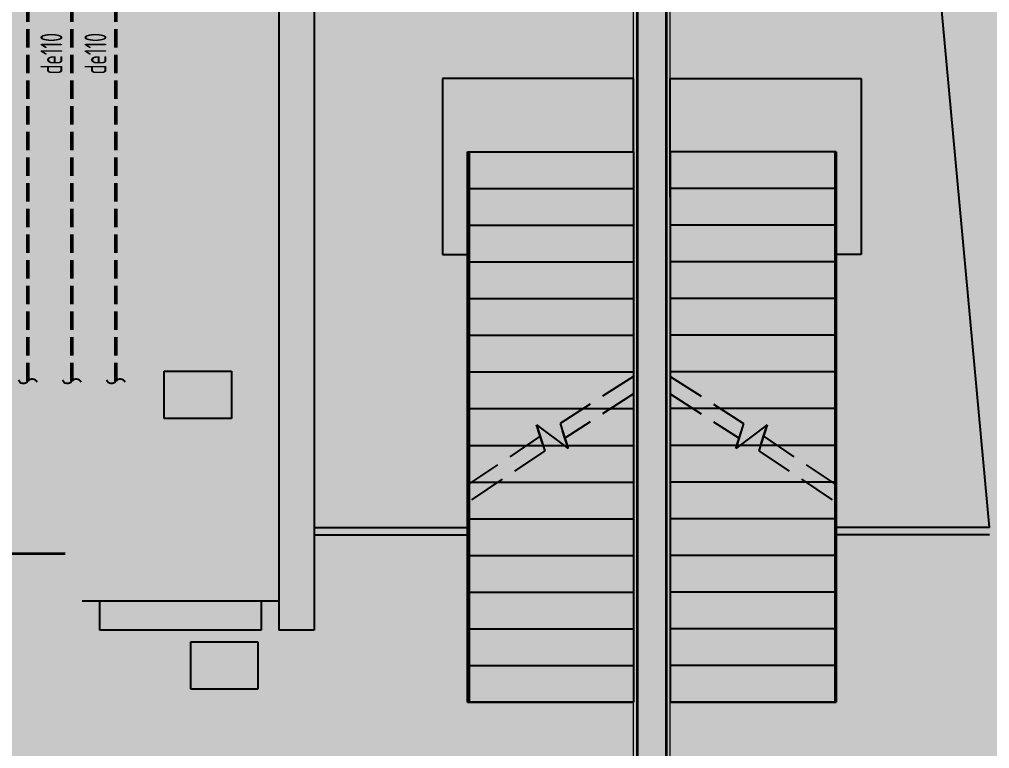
# Model space of a CAD drawing. Header units: inches. Extents: x 143994 to 247866, y 243815 to 272761.
# Drawn here: x 233331 to 239938, y 254920 to 259888 of the extents above; entities that cross this region are included whole.
import ezdxf

# ---------------------------------------------------------------- set-up
doc = ezdxf.new("R2010")
doc.units = ezdxf.units.IN
doc.header["$LTSCALE"] = 1000
doc.header["$MEASUREMENT"] = 0
doc.linetypes.add('DASH', pattern=[0.35, 0.25, -0.1])
doc.linetypes.add('HIDDEN', pattern=[0.375, 0.25, -0.125])
doc.layers.get('DEFPOINTS').update_dxf_attribs({"color": 62})
for name, color, linetype in [('0-建筑1F', 127, 'Continuous'), ('0-建筑2F', 127, 'Continuous'), ('00污水标注', 130, 'Continuous'), ('A-stair', 1, 'Continuous'), ('I-finish', 8, 'Continuous'), ('PUB_TEXT', 7, 'Continuous'), ('STAIR', 142, 'Continuous')]:
    doc.layers.add(name, color=color, linetype=linetype)
for name, color, linetype, lineweight in [('00污水管', 120, 'DASH', 50), ('A-Wall', 254, 'Continuous', 35), ('W-保温层', 8, 'Continuous', 13)]:
    doc.layers.add(name, color=color, linetype=linetype, lineweight=lineweight)
doc.styles.add('ECADI', font='hzs.shx', dxfattribs={"width": 0.7, "bigfont": 'hztxt.shx'})

# ---------------------------------------------------------------- blocks, each defined once
blk = doc.blocks.new('144')
at = {"layer": 'A-Wall', "color": 127}
for p, q in [((652986.9, -378610.3), (652986.9, -390150.3)), ((653186.9, -390150.3), (653186.9, -378610.3))]:
    blk.add_line(p, q, dxfattribs=at)
at = {"layer": 'PUB_TEXT', "color": 127}
for p, q in [((649764.9, -382664.5), (650223.2, -382664.5)), ((649764.9, -382988.3), (649764.9, -382664.5)), ((650223.2, -382664.5), (650223.2, -382988.3)), ((650223.2, -382988.3), (649764.9, -382988.3))]:
    blk.add_line(p, q, dxfattribs=at)
at = {"layer": 'STAIR', "color": 127}
for p, q in [((652961.9, -380670.3), (651661.9, -380670.3)), ((651661.9, -380670.3), (651661.9, -381870.3)), ((652961.9, -381170.3), (652961.9, -380670.3)), ((653211.9, -380670.3), (654511.9, -380670.3)), ((653211.9, -381170.3), (653211.9, -380670.3)), ((654511.9, -380670.3), (654511.9, -381870.3)), ((651831.9, -381170.3), (651831.9, -383440.1)), ((651831.9, -383440.1), (651831.9, -381170.3)), ((651831.9, -381170.3), (652961.9, -381170.3)), ((651831.9, -383440.1), (651831.9, -381170.3)), ((651831.9, -381170.3), (652961.9, -381170.3)), ((651841.9, -381170.3), (651841.9, -383433.7)), ((652961.9, -381170.3), (652961.9, -382700.8)), ((652961.9, -381170.3), (652961.9, -382700.8)), ((654341.9, -381170.3), (653211.9, -381170.3)), ((653211.9, -381170.3), (653211.9, -382700.8)), ((654341.9, -381170.3), (653211.9, -381170.3)), ((653211.9, -381170.3), (653211.9, -382700.8)), ((654331.9, -381170.3), (654331.9, -383433.7)), ((654341.9, -381170.3), (654341.9, -383440.1)), ((654341.9, -383440.1), (654341.9, -381170.3)), ((654341.9, -383440.1), (654341.9, -381170.3)), ((651841.9, -381420.3), (652961.9, -381420.3)), ((654331.9, -381420.3), (653211.9, -381420.3)), ((651841.9, -381670.3), (652961.9, -381670.3)), ((654331.9, -381670.3), (653211.9, -381670.3)), ((651661.9, -381870.3), (651831.9, -381870.3)), ((654511.9, -381870.3), (654341.9, -381870.3)), ((651841.9, -381920.3), (652961.9, -381920.3)), ((654331.9, -381920.3), (653211.9, -381920.3)), ((651841.9, -382170.3), (652961.9, -382170.3)), ((654331.9, -382170.3), (653211.9, -382170.3)), ((651841.9, -382420.3), (652961.9, -382420.3)), ((654331.9, -382420.3), (653211.9, -382420.3)), ((651841.9, -382670.3), (652961.9, -382670.3)), ((654331.9, -382670.3), (653211.9, -382670.3)), ((651841.9, -382920.3), (652620.6, -382920.3)), ((652805.5, -382920.3), (652961.9, -382920.3)), ((653368.3, -382920.3), (653211.9, -382920.3)), ((654331.9, -382920.3), (653553.3, -382920.3)), ((652343.1, -383158.1), (652302, -383029.5)), ((652302, -383029.5), (652516.1, -383192.3)), ((652516.1, -383192.3), (652477.5, -383071.7)), ((653871.8, -383029.5), (653657.8, -383192.3)), ((653657.8, -383192.3), (653696.4, -383071.7)), ((653830.7, -383158.1), (653871.8, -383029.5)), ((651841.9, -383170.3), (652231.7, -383170.3)), ((654331.9, -383170.3), (653942.2, -383170.3)), ((651841.9, -383420.3), (651862.8, -383420.3)), ((654331.9, -383420.3), (654311.1, -383420.3))]:
    blk.add_line(p, q, dxfattribs=at)
at = {"layer": 'STAIR', "color": 127, "linetype": 'DASH'}
for p, q in [((652961.9, -382700.8), (652461.7, -383022.4)), ((653211.9, -382700.8), (653712.1, -383022.4)), ((652961.9, -382819.7), (652493.3, -383121)), ((652961.9, -382819.7), (652961.9, -384920.3)), ((652961.9, -382819.7), (652961.9, -384920.3)), ((653211.9, -382819.7), (653680.6, -383121)), ((653211.9, -382819.7), (653211.9, -384920.3)), ((653211.9, -382819.7), (653211.9, -384920.3)), ((652302, -383029.5), (652358.9, -383207.4)), ((652461.7, -383022.4), (652516.1, -383192.3)), ((653712.1, -383022.4), (653657.8, -383192.3)), ((653871.8, -383029.5), (653814.9, -383207.4)), ((652327.4, -383108.8), (651831.9, -383440.1)), ((653846.5, -383108.8), (654341.9, -383440.1)), ((652347, -383170.3), (652961.9, -383170.3)), ((653826.8, -383170.3), (653211.9, -383170.3)), ((652358.9, -383207.4), (651831.9, -383559)), ((653814.9, -383207.4), (654341.9, -383559)), ((652027.7, -383420.3), (652961.9, -383420.3)), ((654146.1, -383420.3), (653211.9, -383420.3)), ((651831.9, -383559), (651831.9, -384920.3)), ((651831.9, -384920.3), (651831.9, -383559)), ((651831.9, -384920.3), (651831.9, -383559)), ((651841.9, -383552.6), (651841.9, -384920.3)), ((654331.9, -383552.6), (654331.9, -384920.3)), ((654341.9, -383559), (654341.9, -384920.3)), ((654341.9, -384920.3), (654341.9, -383559)), ((654341.9, -384920.3), (654341.9, -383559)), ((651841.9, -383670.3), (652961.9, -383670.3)), ((654331.9, -383670.3), (653211.9, -383670.3)), ((651841.9, -383920.3), (652961.9, -383920.3)), ((654331.9, -383920.3), (653211.9, -383920.3)), ((651841.9, -384170.3), (652961.9, -384170.3)), ((654331.9, -384170.3), (653211.9, -384170.3)), ((651841.9, -384420.3), (652961.9, -384420.3)), ((654331.9, -384420.3), (653211.9, -384420.3)), ((651841.9, -384670.3), (652961.9, -384670.3)), ((654331.9, -384670.3), (653211.9, -384670.3)), ((651831.9, -384920.3), (652961.9, -384920.3)), ((652961.9, -384920.3), (651831.9, -384920.3)), ((652961.9, -384920.3), (651831.9, -384920.3)), ((654341.9, -384920.3), (653211.9, -384920.3)), ((653211.9, -384920.3), (654341.9, -384920.3)), ((653211.9, -384920.3), (654341.9, -384920.3))]:
    blk.add_line(p, q, dxfattribs=at)
at = {"layer": 'W-保温层', "color": 127}
for p, q in [((652961.9, -390150.3), (652961.9, -378610.3)), ((653211.9, -390150.3), (653211.9, -378610.3))]:
    blk.add_line(p, q, dxfattribs=at)
blk = doc.blocks.new('1442323')
at = {"layer": 'A-stair', "color": 127, "linetype": 'HIDDEN', "ltscale": 15}
for p, q in [((691376.9, -384519.5), (691376.9, -384319.5)), ((692476.9, -384319.5), (692476.9, -384519.5)), ((692476.9, -384519.5), (691376.9, -384519.5))]:
    blk.add_line(p, q, dxfattribs=at)
at = {"layer": 'A-Wall', "color": 127}
for p, q in [((695036.9, -378699.3), (695036.9, -390239.3)), ((695236.9, -390239.3), (695236.9, -378699.3)), ((691141.9, -383999.3), (690236.9, -383999.3))]:
    blk.add_line(p, q, dxfattribs=at)
at = {"layer": 'I-finish', "color": 127}
for p, q in [((697436.9, -383819.3), (696994.3, -379018.8)), ((692836.9, -379348.5), (692836.9, -384519.5)), ((692596.9, -379589.3), (692596.9, -384519.5)), ((692836.9, -383819.3), (693886.9, -383819.3)), ((697436.9, -383819.3), (696391.9, -383819.3)), ((692836.9, -383869.3), (693886.9, -383869.3)), ((697436.9, -383869.3), (696391.9, -383869.3)), ((691256.9, -384319.5), (692596.9, -384319.5)), ((692836.9, -384519.5), (692596.9, -384519.5))]:
    blk.add_line(p, q, dxfattribs=at)
at = {"layer": 'PUB_TEXT', "color": 127}
for p, q in [((691996.4, -384597.3), (692454.7, -384597.3)), ((691996.4, -384921), (691996.4, -384597.3)), ((692454.7, -384597.3), (692454.7, -384921)), ((692454.7, -384921), (691996.4, -384921))]:
    blk.add_line(p, q, dxfattribs=at)
at = {"layer": 'STAIR', "color": 127}
for p, q in [((695011.9, -380759.3), (693711.9, -380759.3)), ((693711.9, -380759.3), (693711.9, -381959.3)), ((695261.9, -380759.3), (696561.9, -380759.3)), ((696561.9, -380759.3), (696561.9, -381959.3)), ((695261.9, -381569.3), (695261.9, -381069.3)), ((693881.9, -381259.3), (693881.9, -385009.3)), ((693881.9, -381259.3), (695011.9, -381259.3)), ((693881.9, -385009.3), (693881.9, -381259.3)), ((693881.9, -381259.3), (695011.9, -381259.3)), ((693881.9, -385009.3), (693881.9, -381259.3)), ((693891.9, -381259.3), (693891.9, -385009.3)), ((695011.9, -381259.3), (695011.9, -385009.3)), ((695011.9, -381259.3), (695011.9, -385009.3)), ((696391.9, -381259.3), (695261.9, -381259.3)), ((695261.9, -381259.3), (695261.9, -385009.3)), ((696391.9, -381259.3), (695261.9, -381259.3)), ((695261.9, -381259.3), (695261.9, -385009.3)), ((696381.9, -381259.3), (696381.9, -385009.3)), ((696391.9, -381259.3), (696391.9, -385009.3)), ((696391.9, -385009.3), (696391.9, -381259.3)), ((696391.9, -385009.3), (696391.9, -381259.3)), ((693891.9, -381509.3), (695011.9, -381509.3)), ((696381.9, -381509.3), (695261.9, -381509.3)), ((693891.9, -381759.3), (695011.9, -381759.3)), ((696381.9, -381759.3), (695261.9, -381759.3)), ((693711.9, -381959.3), (693881.9, -381959.3)), ((693891.9, -382009.3), (695011.9, -382009.3)), ((696381.9, -382009.3), (695261.9, -382009.3)), ((696561.9, -381959.3), (696391.9, -381959.3)), ((693891.9, -382259.3), (695011.9, -382259.3)), ((696381.9, -382259.3), (695261.9, -382259.3)), ((693891.9, -382509.3), (695011.9, -382509.3)), ((696381.9, -382509.3), (695261.9, -382509.3)), ((693891.9, -382759.3), (695011.9, -382759.3)), ((696381.9, -382759.3), (695261.9, -382759.3)), ((693891.9, -383009.3), (695011.9, -383009.3)), ((696381.9, -383009.3), (695261.9, -383009.3)), ((693891.9, -383259.3), (695011.9, -383259.3)), ((696381.9, -383259.3), (695261.9, -383259.3)), ((693891.9, -383509.3), (695011.9, -383509.3)), ((696381.9, -383509.3), (695261.9, -383509.3)), ((693891.9, -383759.3), (695011.9, -383759.3)), ((696381.9, -383759.3), (695261.9, -383759.3)), ((693891.9, -384009.3), (695011.9, -384009.3)), ((696381.9, -384009.3), (695261.9, -384009.3)), ((693891.9, -384259.3), (695011.9, -384259.3)), ((696381.9, -384259.3), (695261.9, -384259.3)), ((693891.9, -384509.3), (695011.9, -384509.3)), ((696381.9, -384509.3), (695261.9, -384509.3)), ((693891.9, -384759.3), (695011.9, -384759.3)), ((696381.9, -384759.3), (695261.9, -384759.3)), ((693881.9, -385009.3), (695011.9, -385009.3)), ((695011.9, -385009.3), (693881.9, -385009.3)), ((695011.9, -385009.3), (693881.9, -385009.3)), ((696391.9, -385009.3), (695261.9, -385009.3)), ((695261.9, -385009.3), (696391.9, -385009.3)), ((695261.9, -385009.3), (696391.9, -385009.3))]:
    blk.add_line(p, q, dxfattribs=at)
at = {"layer": 'W-保温层', "color": 127}
for p, q in [((695011.9, -390239.3), (695011.9, -378699.3)), ((695261.9, -390239.3), (695261.9, -378699.3))]:
    blk.add_line(p, q, dxfattribs=at)

msp = doc.modelspace()

# ---------------------------------------------------------------- hatches: boundary and pattern name
at = {"layer": 'DEFPOINTS'}
h = msp.add_hatch(dxfattribs=at)
h.set_pattern_fill('ANSI31', color=250)
h.set_pattern_definition([(45, (0, 0), (-1.122532015, 1.122532015), [])])
h.paths.add_polyline_path([(247866.03, 243814.78), (223286.02, 243814.78), (223286.02, 270814.78), (247866.03, 270814.78)])

# ---------------------------------------------------------------- linework, layer by layer
at = {"layer": '00污水标注'}
for points in [[(233452.36, 257416.53, 0.5751829), (233388.14, 257422.45, -0.6047455), (233323.94, 257431.21, -16.9248276)], [(233752.36, 257416.53, 0.5751829), (233688.14, 257422.45, -0.6047455), (233623.94, 257431.21, -16.9248276)], [(234052.36, 257416.53, 0.5751829), (233988.14, 257422.45, -0.6047455), (233923.94, 257431.21, -16.9248276)]]:
    msp.add_lwpolyline(points, format="xyb", dxfattribs=at)
at = {"layer": '00污水管', "ltscale": 0.5}
for p, q in [((233388.14, 257422.45), (233388.14, 262051.65)), ((233688.14, 257422.45), (233688.14, 262051.65)), ((233988.14, 257422.45), (233988.14, 262051.65))]:
    msp.add_line(p, q, dxfattribs=at)

# ---------------------------------------------------------------- block references
at = {"layer": '0-建筑1F'}
msp.add_blockref('144', (-415448.72, 640156.38), dxfattribs=at)
at = {"layer": '0-建筑2F'}
msp.add_blockref('1442323', (-457498.72, 640245.41), dxfattribs=at)

# ---------------------------------------------------------------- texts
at = {"layer": '00污水标注', "style": 'ECADI', "width": 0.7}
for p in [(233624.22, 259514.11), (233924.22, 259514.11)]:
    msp.add_text('de110', height=150, rotation=90, dxfattribs=at).set_placement(p)

doc.saveas('drawing.dxf')
